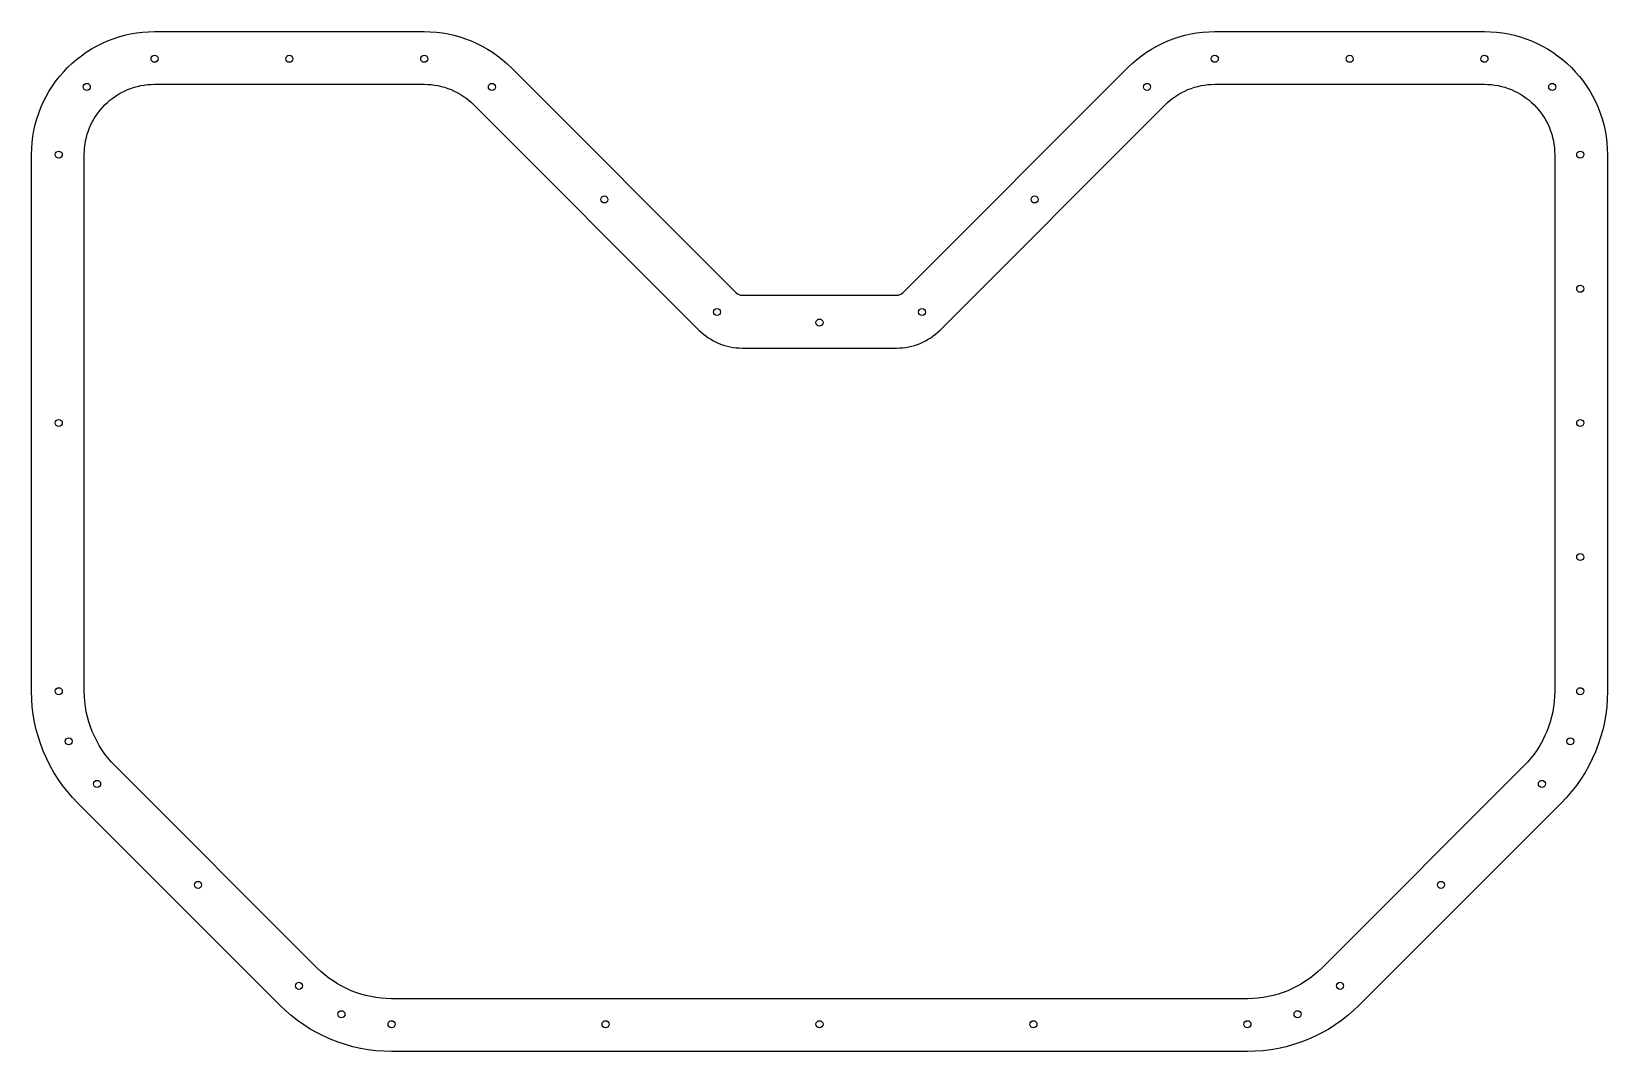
# Model space of a CAD drawing. Header units: millimetres. Extents: x -448 to 448, y 1080 to 1660.
import ezdxf

# ---------------------------------------------------------------- set-up
doc = ezdxf.new("R2010")
doc.units = ezdxf.units.MM
doc.layers.get('0').update_dxf_attribs({"linetype": 'CONTINUOUS'})

msp = doc.modelspace()

# ---------------------------------------------------------------- linework, layer by layer
for points in [[(448.26, 1284.73, -0.198912), (421.9, 1221.09), (307.05, 1106.24, -0.198912), (243.41, 1079.88), (-243.63, 1079.88, -0.198912), (-307.27, 1106.24), (-422.12, 1221.09, -0.198912), (-448.48, 1284.73), (-448.48, 1589.88, -0.414214), (-378.48, 1659.88), (-225.05, 1659.88, -0.198912), (-175.56, 1639.37), (-47.52, 1511.34, 0.198912), (-43.99, 1509.88), (43.77, 1509.88, 0.198912), (47.3, 1511.34), (175.33, 1639.37, -0.198912), (224.83, 1659.88), (378.26, 1659.88, -0.414214), (448.26, 1589.88)], [(-418.48, 1589.88, -0.414214), (-378.48, 1629.88), (-225.05, 1629.88, -0.198912), (-196.77, 1618.16), (-68.74, 1490.13, 0.198912), (-43.99, 1479.88), (43.77, 1479.88, 0.198912), (68.51, 1490.13), (196.55, 1618.16, -0.198912), (224.83, 1629.88), (378.26, 1629.88, -0.414214), (418.26, 1589.88), (418.26, 1284.73, -0.198912), (400.69, 1242.3), (285.84, 1127.45, -0.198912), (243.41, 1109.88), (-243.63, 1109.88, -0.198912), (-286.06, 1127.45), (-400.91, 1242.3, -0.198912), (-418.48, 1284.73)]]:
    msp.add_lwpolyline(points, format="xyb", close=True)
for centre in [(-378.48, 1644.38), (-301.77, 1644.38), (-225.05, 1644.38), (224.83, 1644.38), (301.55, 1644.38), (378.26, 1644.38), (-417.02, 1628.41), (-186.52, 1628.41), (186.29, 1628.41), (416.8, 1628.41), (-432.98, 1589.88), (432.76, 1589.88), (-122.5, 1564.4), (122.28, 1564.4), (432.76, 1513.59), (-58.48, 1500.38), (58.26, 1500.38), (-0.11, 1494.38), (-432.98, 1437.3), (432.76, 1437.3), (432.76, 1361.02), (-432.98, 1284.73), (432.76, 1284.73), (-427.31, 1256.22), (427.09, 1256.22), (-411.16, 1232.05), (410.94, 1232.05), (-353.74, 1174.62), (353.52, 1174.62), (-296.31, 1117.2), (296.09, 1117.2), (-272.14, 1101.05), (271.92, 1101.05), (-243.63, 1095.38), (-121.87, 1095.38), (-0.11, 1095.38), (121.65, 1095.38), (243.41, 1095.38)]:
    msp.add_circle(centre, 2)

doc.saveas('drawing.dxf')
